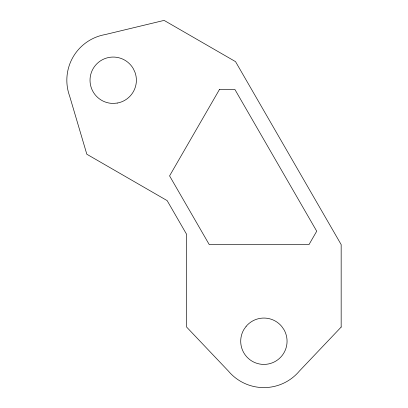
<?xml version="1.0" encoding="UTF-8"?>
<svg xmlns="http://www.w3.org/2000/svg" width="408" height="408" viewBox="0 0 408 408"><rect width="100%" height="100%" fill="white"/><g stroke="black" fill="none" stroke-linecap="round" stroke-linejoin="round"><path stroke-width="0.61" d="M219.453 89.5L169.58 175.884L209.248 244.591L308.994 244.591L316.72 231.203L234.906 89.5L219.453 89.5M246.131 326.334L243.811 329.644A23.185 23.185 0 0 0 263.889 364.415A23.185 23.185 0 0 0 283.963 329.644L281.647 326.334A23.185 23.185 0 0 0 246.131 326.334M341.165 327.068L299.406 371.04A46.364 46.364 0 0 1 228.373 371.04L186.614 327.068L186.614 234.34L167.142 200.609L86.833 154.244L69.635 96.094A46.364 46.364 0 0 1 105.152 34.578L164.108 20.4L235.538 61.639L341.165 244.591L341.165 327.068M117.229 103.071L113.2 103.423A23.185 23.185 0 0 1 93.126 68.646A23.185 23.185 0 0 1 133.278 68.646L134.987 72.308A23.185 23.185 0 0 1 117.229 103.071"/></g></svg>
